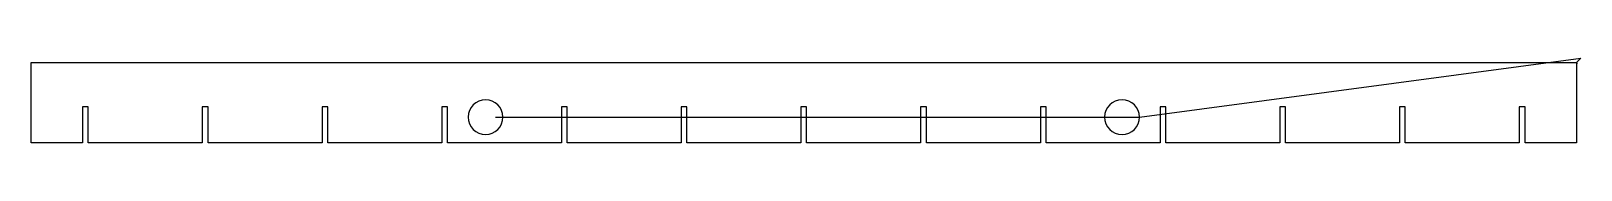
# Model space of a CAD drawing. Header units: metres. Extents: x 15 to 6229, y 15 to 355.
import ezdxf

# ---------------------------------------------------------------- set-up
doc = ezdxf.new("R2010")
doc.units = ezdxf.units.M

msp = doc.modelspace()

# ---------------------------------------------------------------- linework, layer by layer
at = {"layer": 'TOOL_0'}
for p, q in [((15.026, 15.053), (15.026, 337.053)), ((15.026, 337.053), (6211.526, 337.053)), ((4459.276, 118.053), (6229.203, 354.731)), ((6229.203, 354.731), (6211.526, 337.053)), ((6211.526, 337.053), (6211.526, 15.053)), ((6211.526, 337.053), (6215.062, 333.517)), ((244.776, 160.053), (221.776, 160.053)), ((221.776, 160.053), (221.776, 15.053)), ((244.776, 15.053), (244.776, 160.053)), ((724.776, 160.053), (701.776, 160.053)), ((701.776, 160.053), (701.776, 15.053)), ((724.776, 15.053), (724.776, 160.053)), ((1204.776, 160.053), (1181.776, 160.053)), ((1181.776, 160.053), (1181.776, 15.053)), ((1204.776, 15.053), (1204.776, 160.053)), ((1684.776, 160.053), (1661.776, 160.053)), ((1661.776, 160.053), (1661.776, 15.053)), ((1684.776, 15.053), (1684.776, 160.053)), ((2164.776, 160.053), (2141.776, 160.053)), ((2141.776, 160.053), (2141.776, 15.053)), ((2164.776, 15.053), (2164.776, 160.053)), ((2644.776, 160.053), (2621.776, 160.053)), ((2621.776, 160.053), (2621.776, 15.053)), ((2644.776, 15.053), (2644.776, 160.053)), ((3124.776, 160.053), (3101.776, 160.053)), ((3101.776, 160.053), (3101.776, 15.053)), ((3124.776, 15.053), (3124.776, 160.053)), ((3604.776, 160.053), (3581.776, 160.053)), ((3581.776, 160.053), (3581.776, 15.053)), ((3604.776, 15.053), (3604.776, 160.053)), ((4084.776, 160.053), (4061.776, 160.053)), ((4061.776, 160.053), (4061.776, 15.053)), ((4084.776, 15.053), (4084.776, 160.053)), ((4564.776, 160.053), (4541.776, 160.053)), ((4541.776, 160.053), (4541.776, 15.053)), ((4564.776, 15.053), (4564.776, 160.053)), ((5044.776, 160.053), (5021.776, 160.053)), ((5021.776, 160.053), (5021.776, 15.053)), ((5044.776, 15.053), (5044.776, 160.053)), ((5524.776, 160.053), (5501.776, 160.053)), ((5501.776, 160.053), (5501.776, 15.053)), ((5524.776, 15.053), (5524.776, 160.053)), ((6004.776, 160.053), (5981.776, 160.053)), ((5981.776, 160.053), (5981.776, 15.053)), ((6004.776, 15.053), (6004.776, 160.053)), ((1877.276, 118.053), (1907.276, 118.053)), ((1907.276, 118.053), (4429.276, 118.053)), ((4429.276, 118.053), (4459.276, 118.053)), ((221.776, 15.053), (15.026, 15.053)), ((701.776, 15.053), (244.776, 15.053)), ((1181.776, 15.053), (724.776, 15.053)), ((1661.776, 15.053), (1204.776, 15.053)), ((2141.776, 15.053), (1684.776, 15.053)), ((2621.776, 15.053), (2164.776, 15.053)), ((3101.776, 15.053), (2644.776, 15.053)), ((3581.776, 15.053), (3124.776, 15.053)), ((4061.776, 15.053), (3604.776, 15.053)), ((4541.776, 15.053), (4084.776, 15.053)), ((5021.776, 15.053), (4564.776, 15.053)), ((5501.776, 15.053), (5044.776, 15.053)), ((5981.776, 15.053), (5524.776, 15.053)), ((6211.526, 15.053), (6004.776, 15.053))]:
    msp.add_line(p, q, dxfattribs=at)
for centre, start, end in [((1837.276, 118.053), 0, 180), ((4389.276, 118.053), 0, 180), ((1837.276, 118.053), 180, 0), ((4389.276, 118.053), 180, 0)]:
    msp.add_arc(centre, 70, start, end, dxfattribs=at)

doc.saveas('drawing.dxf')
